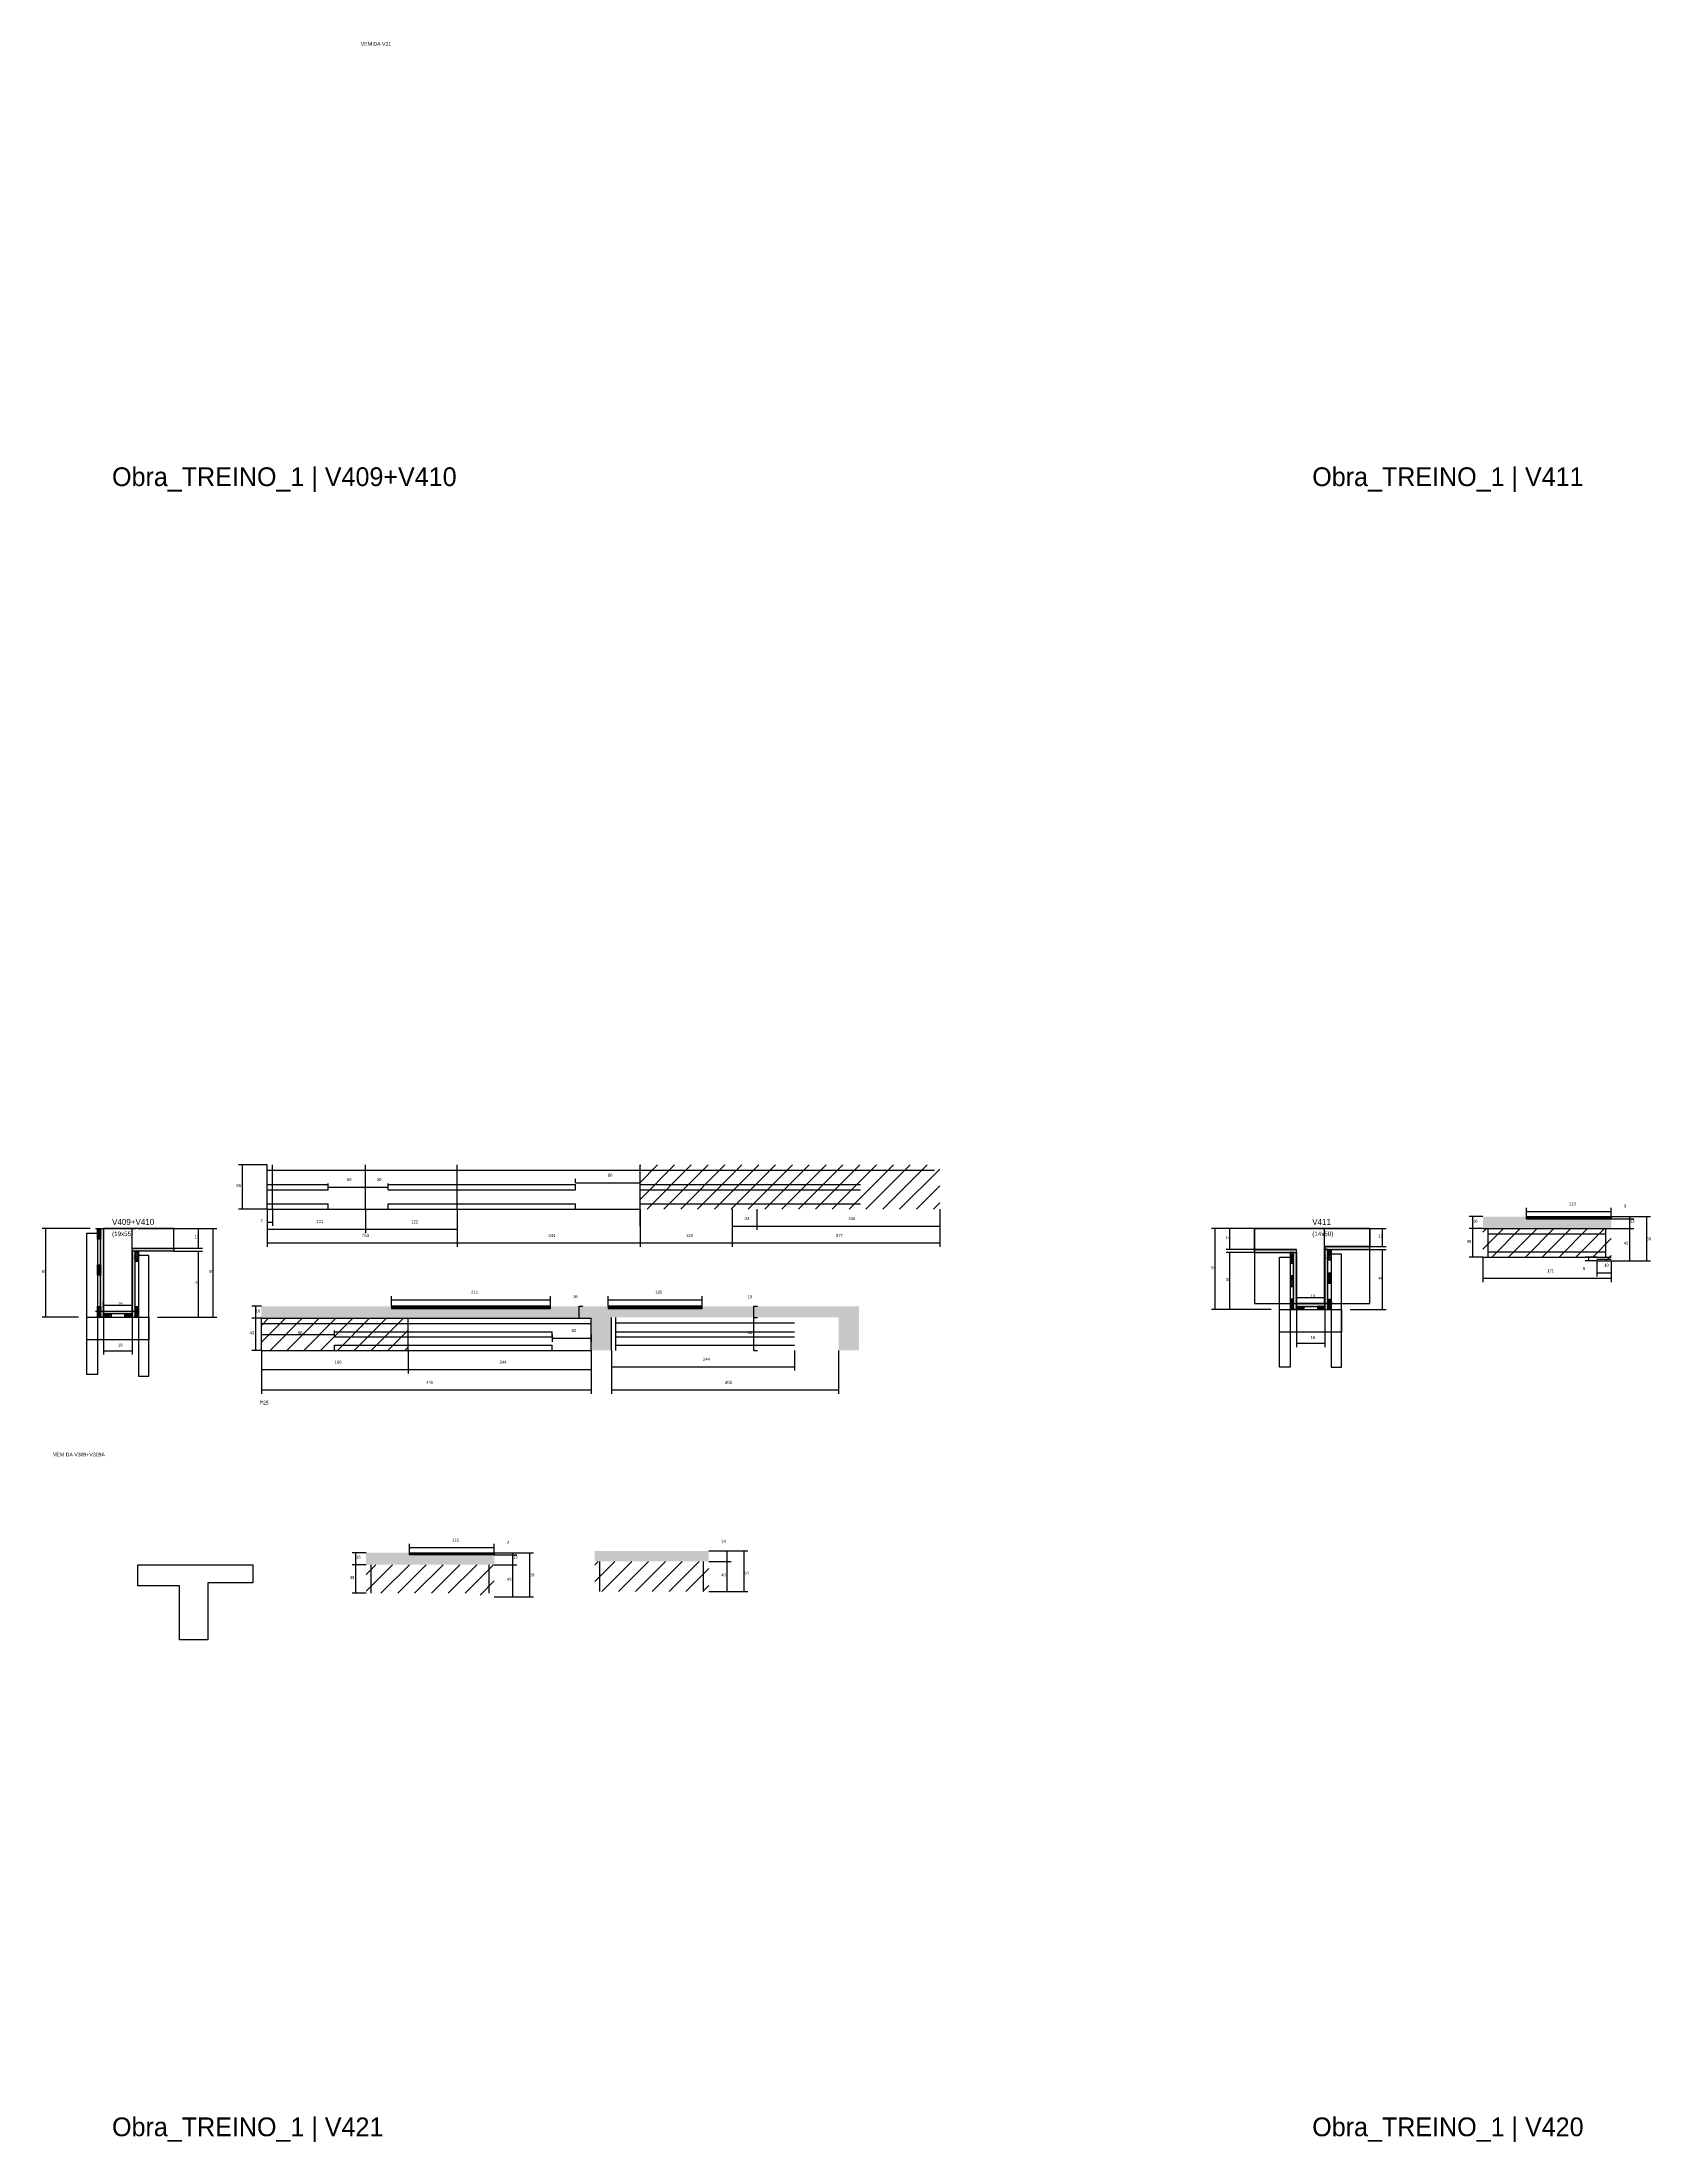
# Model space of a CAD drawing. Header units: metres. Extents: x -2848 to 21926, y -45195 to 1016.
# Drawn here: x 14307 to 16452, y -7818 to -5018 of the extents above; entities that cross this region are included whole.
import ezdxf

# ---------------------------------------------------------------- set-up
doc = ezdxf.new("R2010")
doc.units = ezdxf.units.M
for name, color, linetype in [('CONCRETO', 251, 'Continuous'), ('COTA', 241, 'Continuous'), ('Cota Seção (2x)', 4, 'Continuous'), ('Hachura', 253, 'Continuous'), ('LABEL_ID', 3, 'Continuous'), ('Madeira', 126, 'Continuous'), ('NOMENCLATURA', 7, 'Continuous'), ('Painéis', 200, 'Continuous'), ('REAPROVEITAMENTO', 251, 'Continuous'), ('SARR_2.2x7', 40, 'Continuous'), ('SARR_3.5x7', 81, 'Continuous'), ('SARR_EDITAR', 141, 'Continuous'), ('Texto Seção', 7, 'Continuous')]:
    doc.layers.add(name, color=color, linetype=linetype)

msp = doc.modelspace()

# ---------------------------------------------------------------- hatches: boundary and pattern name
at = {"layer": 'COTA'}
h = msp.add_hatch(dxfattribs=at)
h.set_pattern_fill('AR-CONC', scale=0.03)
h.paths.add_polyline_path([(16398.6, -6587), (16285.6, -6587), (16285.6, -6587), (16285.6, -6584), (16285.6, -6584), (16227.6, -6584), (16227.6, -6584), (16227.6, -6600), (16227.6, -6600), (16398.6, -6600), (16398.6, -6600), (16398.6, -6587)])
h = msp.add_hatch(dxfattribs=at)
h.set_pattern_fill('AR-CONC', scale=0.03)
h.paths.add_polyline_path([(15395.6, -6710.4), (15395.6, -6710.4), (15395.6, -6710.4), (15395.6, -6703.4), (15395.6, -6703.4), (15186.6, -6703.4), (15186.6, -6703.4), (15186.6, -6706.4), (15186.6, -6706.4), (15061.6, -6706.4), (15061.6, -6706.4), (15061.6, -6703.4), (15061.6, -6703.4), (14984.6, -6703.4), (14984.6, -6703.4), (14984.6, -6706.4), (14984.6, -6706.4), (14772.6, -6706.4), (14772.6, -6706.4), (14772.6, -6703.4), (14772.6, -6703.4), (14599.1, -6703.4), (14599.1, -6703.4), (14599.1, -6719.4), (14599.1, -6719.4), (14986.6, -6719.4), (14986.6, -6719.4), (15038.6, -6719.4), (15038.6, -6719.4), (15038.6, -6762.4), (15038.6, -6762.4), (15065.6, -6762.4), (15065.6, -6762.4), (15065.6, -6718.4), (15065.6, -6718.4), (15368.6, -6718.4), (15368.6, -6718.4), (15368.6, -6762.4), (15368.6, -6762.4), (15395.6, -6762.4), (15395.6, -6762.4), (15395.6, -6710.4)])
h = msp.add_hatch(dxfattribs=at)
h.set_pattern_fill('AR-CONC', scale=0.03)
h.paths.add_polyline_path([(15016.5, -6750.2), (15037.3, -6734.8), (15037.3, -6734.8), (15016.5, -6750.2)])
h = msp.add_hatch(dxfattribs=at)
h.set_pattern_fill('AR-CONC', scale=0.03)
h.paths.add_polyline_path([(14909.6, -7035), (14796.6, -7035), (14796.6, -7035), (14796.6, -7032), (14796.6, -7032), (14738.6, -7032), (14738.6, -7032), (14738.6, -7048), (14738.6, -7048), (14909.6, -7048), (14909.6, -7048), (14909.6, -7035)])
h = msp.add_hatch(dxfattribs=at)
h.set_pattern_fill('AR-CONC', scale=0.03)
h.paths.add_polyline_path([(15195.4, -7029.6), (15043.4, -7029.6), (15043.4, -7029.6), (15043.4, -7043.6), (15043.4, -7043.6), (15195.4, -7043.6), (15195.4, -7043.6), (15195.4, -7029.6)])
at = {"layer": 'Hachura'}
h = msp.add_hatch(dxfattribs=at)
h.set_pattern_fill('ANSI31', scale=0.5)
h.paths.add_polyline_path([(14384.8, -6614), (14380.4, -6614), (14380.4, -6614), (14380.4, -6600), (14380.4, -6600), (14384.8, -6600), (14384.8, -6600), (14384.8, -6614)])
h = msp.add_hatch(color=8, dxfattribs=at)
h.dxf.hatch_style = 1
h.paths.add_polyline_path([(14384.8, -6600), (14388.8, -6600), (14388.8, -6600), (14388.8, -6718), (14388.8, -6718), (14384.8, -6718), (14384.8, -6718), (14384.8, -6600)])
h = msp.add_hatch(color=8, dxfattribs=at)
h.dxf.hatch_style = 1
h.paths.add_polyline_path([(14426.8, -6630), (14426.8, -6626), (14426.8, -6626), (14482.4, -6626), (14482.4, -6626), (14482.4, -6630), (14482.4, -6630), (14426.8, -6630)])
h = msp.add_hatch(color=8, dxfattribs=at)
h.dxf.hatch_style = 1
h.paths.add_polyline_path([(14426.8, -6630), (14430.8, -6630), (14430.8, -6630), (14430.8, -6718), (14430.8, -6718), (14426.8, -6718), (14426.8, -6718), (14426.8, -6630)])
h = msp.add_hatch(dxfattribs=at)
h.set_pattern_fill('ANSI31', scale=0.5)
h.paths.add_polyline_path([(14435.2, -6644), (14430.8, -6644), (14430.8, -6644), (14430.8, -6630), (14430.8, -6630), (14435.2, -6630), (14435.2, -6630), (14435.2, -6644)])
h = msp.add_hatch(color=8, dxfattribs=at)
h.dxf.hatch_style = 1
h.paths.add_polyline_path([(15978.8, -6632), (15978.8, -6628), (15978.8, -6628), (15923.2, -6628), (15923.2, -6628), (15923.2, -6632), (15923.2, -6632), (15978.8, -6632)])
h = msp.add_hatch(dxfattribs=at)
h.set_pattern_fill('ANSI31', scale=0.5)
h.paths.add_polyline_path([(15970.4, -6646), (15974.8, -6646), (15974.8, -6646), (15974.8, -6632), (15974.8, -6632), (15970.4, -6632), (15970.4, -6632), (15970.4, -6646)])
h = msp.add_hatch(color=8, dxfattribs=at)
h.dxf.hatch_style = 1
h.paths.add_polyline_path([(15974.8, -6630), (15978.8, -6630), (15978.8, -6630), (15978.8, -6708), (15978.8, -6708), (15974.8, -6708), (15974.8, -6708), (15974.8, -6630)])
h = msp.add_hatch(color=8, dxfattribs=at)
h.dxf.hatch_style = 1
h.paths.add_polyline_path([(16076.8, -6628), (16076.8, -6624), (16076.8, -6624), (16016.8, -6624), (16016.8, -6624), (16016.8, -6628), (16016.8, -6628), (16076.8, -6628)])
h = msp.add_hatch(color=8, dxfattribs=at)
h.dxf.hatch_style = 1
h.paths.add_polyline_path([(16020.8, -6628), (16016.8, -6628), (16016.8, -6628), (16016.8, -6708), (16016.8, -6708), (16020.8, -6708), (16020.8, -6708), (16020.8, -6628)])
h = msp.add_hatch(dxfattribs=at)
h.set_pattern_fill('ANSI31', scale=0.5)
h.paths.add_polyline_path([(16025.2, -6642), (16020.8, -6642), (16020.8, -6642), (16020.8, -6628), (16020.8, -6628), (16025.2, -6628), (16025.2, -6628), (16025.2, -6642)])
h = msp.add_hatch(dxfattribs=at)
h.set_pattern_fill('ANSI31', scale=0.5)
h.paths.add_polyline_path([(14384.8, -6662.1), (14380.4, -6662.1), (14380.4, -6662.1), (14380.4, -6648.1), (14380.4, -6648.1), (14384.8, -6648.1), (14384.8, -6648.1), (14384.8, -6662.1)])
h = msp.add_hatch(dxfattribs=at)
h.set_pattern_fill('ANSI31', scale=0.5)
h.paths.add_polyline_path([(15970.4, -6677), (15974.8, -6677), (15974.8, -6677), (15974.8, -6663), (15974.8, -6663), (15970.4, -6663), (15970.4, -6663), (15970.4, -6677)])
h = msp.add_hatch(dxfattribs=at)
h.set_pattern_fill('ANSI31', scale=0.5)
h.paths.add_polyline_path([(16025.2, -6673), (16020.8, -6673), (16020.8, -6673), (16020.8, -6659), (16020.8, -6659), (16025.2, -6659), (16025.2, -6659), (16025.2, -6673)])
h = msp.add_hatch(dxfattribs=at)
h.set_pattern_fill('ANSI31', scale=0.5)
h.paths.add_polyline_path([(14384.8, -6718), (14380.4, -6718), (14380.4, -6718), (14380.4, -6704), (14380.4, -6704), (14384.8, -6704), (14384.8, -6704), (14384.8, -6718)])
h = msp.add_hatch(color=8, dxfattribs=at)
h.dxf.hatch_style = 1
h.paths.add_polyline_path([(14388.8, -6713.6), (14388.8, -6710), (14388.8, -6710), (14426.8, -6710), (14426.8, -6710), (14426.8, -6713.6), (14426.8, -6713.6), (14388.8, -6713.6)])
h = msp.add_hatch(dxfattribs=at)
h.set_pattern_fill('ANSI31', scale=0.5)
h.paths.add_polyline_path([(14388.8, -6718), (14388.8, -6713.6), (14388.8, -6713.6), (14398.8, -6713.6), (14398.8, -6713.6), (14398.8, -6718), (14398.8, -6718), (14388.8, -6718)])
h = msp.add_hatch(dxfattribs=at)
h.set_pattern_fill('ANSI31', scale=0.5)
h.paths.add_polyline_path([(14426.8, -6718), (14426.8, -6713.6), (14426.8, -6713.6), (14416.8, -6713.6), (14416.8, -6713.6), (14416.8, -6718), (14416.8, -6718), (14426.8, -6718)])
h = msp.add_hatch(dxfattribs=at)
h.set_pattern_fill('ANSI31', scale=0.5)
h.paths.add_polyline_path([(14435.2, -6718), (14430.8, -6718), (14430.8, -6718), (14430.8, -6704), (14430.8, -6704), (14435.2, -6704), (14435.2, -6704), (14435.2, -6718)])
h = msp.add_hatch(dxfattribs=at)
h.set_pattern_fill('ANSI31', scale=0.5)
h.paths.add_polyline_path([(15970.4, -6708), (15974.8, -6708), (15974.8, -6708), (15974.8, -6694), (15974.8, -6694), (15970.4, -6694), (15970.4, -6694), (15970.4, -6708)])
h = msp.add_hatch(color=8, dxfattribs=at)
h.dxf.hatch_style = 1
h.paths.add_polyline_path([(16016.8, -6703.6), (16016.8, -6700), (16016.8, -6700), (15978.8, -6700), (15978.8, -6700), (15978.8, -6703.6), (15978.8, -6703.6), (16016.8, -6703.6)])
h = msp.add_hatch(dxfattribs=at)
h.set_pattern_fill('ANSI31', scale=0.5)
h.paths.add_polyline_path([(15978.8, -6708), (15978.8, -6703.6), (15978.8, -6703.6), (15988.8, -6703.6), (15988.8, -6703.6), (15988.8, -6708), (15988.8, -6708), (15978.8, -6708)])
h = msp.add_hatch(dxfattribs=at)
h.set_pattern_fill('ANSI31', scale=0.5)
h.paths.add_polyline_path([(16016.8, -6708), (16016.8, -6703.6), (16016.8, -6703.6), (16006.8, -6703.6), (16006.8, -6703.6), (16006.8, -6708), (16006.8, -6708), (16016.8, -6708)])
h = msp.add_hatch(dxfattribs=at)
h.set_pattern_fill('ANSI31', scale=0.5)
h.paths.add_polyline_path([(16025.2, -6708), (16020.8, -6708), (16020.8, -6708), (16020.8, -6694), (16020.8, -6694), (16025.2, -6694), (16025.2, -6694), (16025.2, -6708)])
at = {"layer": 'REAPROVEITAMENTO'}
h = msp.add_hatch(dxfattribs=at)
h.set_pattern_fill('ANSI31', scale=5)
h.paths.add_polyline_path([(15103.9, -6515.1), (15103.9, -6574.1), (15103.9, -6574.1), (15503.6, -6574.1), (15503.6, -6574.1), (15503.6, -6515.1), (15503.6, -6515.1), (15103.9, -6515.1)])
h = msp.add_hatch(dxfattribs=at)
h.set_pattern_fill('ANSI31', scale=5)
h.paths.add_polyline_path([(16227.6, -6638), (16379.6, -6638), (16379.6, -6638), (16379.6, -6643), (16379.6, -6643), (16398.6, -6643), (16398.6, -6643), (16398.6, -6600), (16398.6, -6600), (16227.6, -6600), (16227.6, -6600), (16227.6, -6638)])
h = msp.add_hatch(dxfattribs=at)
h.set_pattern_fill('ANSI31', scale=5)
h.paths.add_polyline_path([(14794.6, -6762.4), (14794.6, -6719.4), (14794.6, -6719.4), (14599.1, -6719.4), (14599.1, -6719.4), (14599.1, -6762.4), (14599.1, -6762.4), (14794.6, -6762.4)])
h = msp.add_hatch(dxfattribs=at)
h.set_pattern_fill('ANSI31', scale=5)
h.paths.add_polyline_path([(14738.6, -7086), (14890.6, -7086), (14890.6, -7086), (14890.6, -7091), (14890.6, -7091), (14909.6, -7091), (14909.6, -7091), (14909.6, -7048), (14909.6, -7048), (14738.6, -7048), (14738.6, -7048), (14738.6, -7086)])
h = msp.add_hatch(dxfattribs=at)
h.set_pattern_fill('ANSI31', scale=5)
h.paths.add_polyline_path([(15195.4, -7083.6), (15195.4, -7043.6), (15195.4, -7043.6), (15043.4, -7043.6), (15043.4, -7043.6), (15043.4, -7083.6), (15043.4, -7083.6), (15195.4, -7083.6)])

# ---------------------------------------------------------------- linework, layer by layer
at = {"layer": 'CONCRETO'}
for points in [[(14482.4, -6626), (14482.4, -6600), (14426.8, -6600), (14426.8, -6600), (14388.8, -6600), (14388.8, -6710), (14426.8, -6710), (14426.8, -6626)], [(15923.2, -6628), (15923.2, -6600), (16076.8, -6600), (16076.8, -6624), (16016.8, -6624), (16016.8, -6700), (15978.8, -6700), (15978.8, -6628)], [(15923.2, -6700), (16076.8, -6700), (16076.8, -6600), (15923.2, -6600)], [(14434.2, -7076), (14434.2, -7048), (14587.8, -7048), (14587.8, -7072), (14527.8, -7072), (14527.8, -7148), (14489.8, -7148), (14489.8, -7076)]]:
    msp.add_lwpolyline(points, close=True, dxfattribs=at)
at = {"layer": 'COTA'}
for p, q in [((14606.9, -6515.1), (14568.7, -6515.1)), ((14573.7, -6574.1), (14573.7, -6515.1)), ((14687.9, -6544.6), (14687.9, -6539.6)), ((14687.9, -6544.6), (14737.9, -6544.6)), ((14737.9, -6544.6), (14737.9, -6539.6)), ((14737.9, -6544.6), (14737.9, -6539.6)), ((14737.9, -6544.6), (14767.9, -6544.6)), ((14767.9, -6544.6), (14767.9, -6539.6)), ((15017.9, -6538.7), (15017.9, -6533.7)), ((15017.9, -6538.7), (15103.9, -6538.7)), ((15103.9, -6538.7), (15103.9, -6533.7)), ((14606.9, -6574.1), (14568.7, -6574.1)), ((14606.9, -6574.1), (14606.9, -6605.7)), ((14606.9, -6574.1), (14606.9, -6624.1)), ((14606.9, -6574.1), (14606.9, -6596.4)), ((14613.9, -6574.1), (14613.9, -6596.4)), ((14737.9, -6574.1), (14737.9, -6605.7)), ((14737.9, -6574.1), (14737.9, -6605.7)), ((14859.9, -6574.1), (14859.9, -6605.7)), ((14859.9, -6574.1), (14859.9, -6624.1)), ((14859.9, -6574.1), (14859.9, -6624.1)), ((15103.9, -6574.1), (15103.9, -6624.1)), ((15226.6, -6574.1), (15226.6, -6624.1)), ((15226.6, -6574.1), (15226.6, -6601.5)), ((15226.6, -6574.1), (15226.6, -6624.1)), ((15259.6, -6574.1), (15259.6, -6601.5)), ((15259.6, -6574.1), (15259.6, -6601.5)), ((15503.6, -6574.1), (15503.6, -6624.1)), ((15503.6, -6574.1), (15503.6, -6601.5)), ((16285.6, -6584), (16285.6, -6572.3)), ((16285.6, -6577.3), (16398.6, -6577.3)), ((16398.6, -6584), (16398.6, -6572.3)), ((14370.8, -6600), (14306.9, -6600)), ((14311.9, -6718), (14311.9, -6600)), ((14434.8, -6600), (14539.7, -6600)), ((14482.4, -6600), (14520.4, -6600)), ((14515.4, -6626), (14515.4, -6600)), ((14534.7, -6718), (14534.7, -6600)), ((14606.9, -6591.4), (14613.9, -6591.4)), ((14606.9, -6600.7), (14737.9, -6600.7)), ((14737.9, -6600.7), (14859.9, -6600.7)), ((15103.9, -6596.6), (15103.9, -6624.1)), ((15226.6, -6596.5), (15259.6, -6596.5)), ((15259.6, -6596.5), (15503.6, -6596.5)), ((15923.2, -6600), (15865.8, -6600)), ((15870.8, -6708), (15870.8, -6600)), ((15923.2, -6600), (15885.1, -6600)), ((15890.1, -6628), (15890.1, -6600)), ((16076.8, -6600), (16098.6, -6600)), ((16093.6, -6624), (16093.6, -6600)), ((16227.6, -6584), (16209.2, -6584)), ((16227.6, -6600), (16209.2, -6600)), ((16227.6, -6600), (16209.2, -6600)), ((16214.2, -6600), (16214.2, -6584)), ((16214.2, -6638), (16214.2, -6600)), ((16398.6, -6584), (16450.9, -6584)), ((16398.6, -6584), (16428.5, -6584)), ((16398.6, -6587), (16428.5, -6587)), ((16398.6, -6587), (16428.5, -6587)), ((16398.6, -6600), (16428.5, -6600)), ((16398.6, -6600), (16428.5, -6600)), ((16423.5, -6587), (16423.5, -6584)), ((16423.5, -6600), (16423.5, -6587)), ((16423.5, -6643), (16423.5, -6600)), ((16445.9, -6643), (16445.9, -6584)), ((14482.4, -6626), (14520.4, -6626)), ((14482.4, -6630), (14520.4, -6630)), ((14515.4, -6718), (14515.4, -6630)), ((14606.9, -6619.1), (14859.9, -6619.1)), ((14859.9, -6619.1), (15103.9, -6619.1)), ((15103.9, -6619.1), (15226.6, -6619.1)), ((15226.6, -6619.1), (15503.6, -6619.1)), ((15923.2, -6628), (15885.1, -6628)), ((15923.2, -6632), (15885.1, -6632)), ((15890.1, -6708), (15890.1, -6632)), ((16076.8, -6624), (16098.6, -6624)), ((16076.8, -6628), (16098.6, -6628)), ((16093.6, -6708), (16093.6, -6628)), ((16227.6, -6638), (16209.2, -6638)), ((16227.6, -6638), (16227.6, -6671.2)), ((16379.6, -6638), (16363.9, -6638)), ((16379.6, -6643), (16363.9, -6643)), ((16368.9, -6643), (16368.9, -6638)), ((16379.6, -6643), (16379.6, -6663.7)), ((16379.6, -6658.7), (16398.6, -6658.7)), ((16398.6, -6643), (16398.6, -6671.2)), ((16398.6, -6643), (16428.5, -6643)), ((16398.6, -6643), (16450.9, -6643)), ((16398.6, -6643), (16398.6, -6663.7)), ((14772.6, -6703.4), (14772.6, -6689.8)), ((14984.6, -6703.4), (14984.6, -6689.8)), ((15061.6, -6703.4), (15061.6, -6689.8)), ((15186.6, -6703.4), (15186.6, -6689.8)), ((16227.6, -6666.2), (16398.6, -6666.2)), ((14355.2, -6718), (14306.9, -6718)), ((14388.8, -6718), (14388.8, -6767.8)), ((14426.8, -6718), (14426.8, -6767.8)), ((14460.4, -6718), (14539.7, -6718)), ((14460.4, -6718), (14520.4, -6718)), ((14599.1, -6703.4), (14586.5, -6703.4)), ((14599.1, -6719.4), (14586.5, -6719.4)), ((14599.1, -6719.4), (14586.5, -6719.4)), ((14591.5, -6719.4), (14591.5, -6703.4)), ((14591.5, -6762.4), (14591.5, -6719.4)), ((14772.6, -6694.8), (14984.6, -6694.8)), ((15022.5, -6719.4), (15022.5, -6703.4)), ((15022.5, -6703.4), (15027.5, -6703.4)), ((15022.5, -6719.4), (15027.5, -6719.4)), ((15061.6, -6694.8), (15186.6, -6694.8)), ((15255.5, -6718.4), (15255.5, -6703.4)), ((15255.5, -6703.4), (15260.5, -6703.4)), ((15255.5, -6718.4), (15260.5, -6718.4)), ((15255.5, -6762.4), (15255.5, -6718.4)), ((15255.5, -6718.4), (15260.5, -6718.4)), ((15945.2, -6708), (15865.8, -6708)), ((15945.2, -6708), (15885.1, -6708)), ((15978.8, -6708), (15978.8, -6757.8)), ((16016.8, -6708), (16016.8, -6757.8)), ((16050.4, -6708), (16098.6, -6708)), ((14599.1, -6742), (14599.1, -6735.9)), ((14599.1, -6740.9), (14696.6, -6740.9)), ((14696.6, -6742), (14696.6, -6735.9)), ((14986.6, -6740.9), (14986.6, -6750.8)), ((14986.6, -6745.8), (15038.6, -6745.8)), ((15038.6, -6740.9), (15038.6, -6750.8)), ((14388.8, -6762.8), (14426.8, -6762.8)), ((14599.1, -6762.4), (14586.5, -6762.4)), ((14599.1, -6762.4), (14599.1, -6793)), ((14599.1, -6762.4), (14599.1, -6820.1)), ((14794.6, -6762.4), (14794.6, -6793)), ((14794.6, -6762.4), (14794.6, -6793)), ((15038.6, -6762.4), (15038.6, -6793)), ((15038.6, -6762.4), (15038.6, -6820.1)), ((15065.6, -6762.4), (15065.6, -6789.3)), ((15065.6, -6762.4), (15065.6, -6820.1)), ((15255.5, -6762.4), (15260.5, -6762.4)), ((15309.6, -6762.4), (15309.6, -6789.3)), ((15368.6, -6762.4), (15368.6, -6820.1)), ((15978.8, -6752.8), (16016.8, -6752.8)), ((14599.1, -6788), (14794.6, -6788)), ((14794.6, -6788), (15038.6, -6788)), ((15065.6, -6784.3), (15309.6, -6784.3)), ((14599.1, -6815.1), (15038.6, -6815.1)), ((15065.6, -6815.1), (15368.6, -6815.1)), ((14796.6, -7032), (14796.6, -7020.3)), ((14796.6, -7025.3), (14909.6, -7025.3)), ((14909.6, -7032), (14909.6, -7020.3)), ((14738.6, -7032), (14720.2, -7032)), ((14738.6, -7048), (14720.2, -7048)), ((14738.6, -7048), (14720.2, -7048)), ((14725.2, -7048), (14725.2, -7032)), ((14725.2, -7086), (14725.2, -7048)), ((14909.6, -7032), (14961.9, -7032)), ((14909.6, -7032), (14939.5, -7032)), ((14909.6, -7035), (14939.5, -7035)), ((14909.6, -7035), (14939.5, -7035)), ((14909.6, -7048), (14939.5, -7048)), ((14909.6, -7048), (14939.5, -7048)), ((14934.5, -7035), (14934.5, -7032)), ((14934.5, -7048), (14934.5, -7035)), ((14934.5, -7091), (14934.5, -7048)), ((14956.9, -7091), (14956.9, -7032)), ((15195.4, -7029.6), (15247.7, -7029.6)), ((15195.4, -7029.6), (15225.2, -7029.6)), ((15195.4, -7043.6), (15225.2, -7043.6)), ((15195.4, -7043.6), (15225.2, -7043.6)), ((15220.2, -7043.6), (15220.2, -7029.6)), ((15220.2, -7083.6), (15220.2, -7043.6)), ((15242.7, -7083.6), (15242.7, -7029.6)), ((14738.6, -7086), (14720.2, -7086)), ((14909.6, -7091), (14939.5, -7091)), ((14909.6, -7091), (14961.9, -7091)), ((15195.4, -7083.6), (15225.2, -7083.6)), ((15195.4, -7083.6), (15247.7, -7083.6))]:
    msp.add_line(p, q, dxfattribs=at)
at = {"layer": 'Cota Seção (2x)'}
for p, q in [((14377.8, -6600), (14431.8, -6600)), ((14426.8, -6710), (14426.8, -6600)), ((16027.8, -6600), (16011.3, -6600)), ((16016.3, -6700), (16016.3, -6600)), ((15978.8, -6708), (15978.8, -6687)), ((16016.8, -6708), (16016.8, -6687)), ((14377.8, -6710), (14431.8, -6710)), ((14388.8, -6718), (14388.8, -6697)), ((14388.8, -6702), (14426.8, -6702)), ((14426.8, -6718), (14426.8, -6697)), ((15978.8, -6692), (16016.8, -6692)), ((16027.8, -6700), (16011.3, -6700))]:
    msp.add_line(p, q, dxfattribs=at)
at = {"layer": 'Madeira'}
for points in [[(14384.8, -6614), (14380.4, -6614), (14380.4, -6600), (14384.8, -6600)], [(14435.2, -6644), (14430.8, -6644), (14430.8, -6630), (14435.2, -6630)], [(15970.4, -6646), (15974.8, -6646), (15974.8, -6632), (15970.4, -6632)], [(16025.2, -6642), (16020.8, -6642), (16020.8, -6628), (16025.2, -6628)], [(14384.8, -6662.1), (14380.4, -6662.1), (14380.4, -6648.1), (14384.8, -6648.1)], [(15970.4, -6677), (15974.8, -6677), (15974.8, -6663), (15970.4, -6663)], [(16025.2, -6673), (16020.8, -6673), (16020.8, -6659), (16025.2, -6659)], [(14384.8, -6718), (14380.4, -6718), (14380.4, -6704), (14384.8, -6704)], [(14388.8, -6718), (14388.8, -6713.6), (14398.8, -6713.6), (14398.8, -6718)], [(14426.8, -6718), (14426.8, -6713.6), (14416.8, -6713.6), (14416.8, -6718)], [(14435.2, -6718), (14430.8, -6718), (14430.8, -6704), (14435.2, -6704)], [(15970.4, -6708), (15974.8, -6708), (15974.8, -6694), (15970.4, -6694)], [(15978.8, -6708), (15978.8, -6703.6), (15988.8, -6703.6), (15988.8, -6708)], [(16016.8, -6708), (16016.8, -6703.6), (16006.8, -6703.6), (16006.8, -6708)], [(16025.2, -6708), (16020.8, -6708), (16020.8, -6694), (16025.2, -6694)]]:
    msp.add_lwpolyline(points, close=True, dxfattribs=at)
at = {"layer": 'Painéis'}
for p, q in [((14606.9, -6574.1), (14606.9, -6515.1)), ((14737.9, -6574.1), (14737.9, -6515.1)), ((14859.9, -6574.1), (14859.9, -6515.1)), ((15103.9, -6596.6), (15103.9, -6515.1)), ((14606.9, -6574.1), (15103.9, -6574.1)), ((16227.6, -6600), (16398.6, -6600)), ((16285.6, -6584), (16398.6, -6584)), ((16285.6, -6587), (16398.6, -6587)), ((14426.8, -6626), (14482.4, -6626)), ((15923.2, -6628), (15978.8, -6628)), ((15923.2, -6632), (15923.2, -6628)), ((15978.8, -6632), (15978.8, -6628)), ((15978.8, -6708), (15978.8, -6632)), ((16016.8, -6624), (16076.8, -6624)), ((16016.8, -6628), (16016.8, -6624)), ((16016.8, -6708), (16016.8, -6628)), ((16076.8, -6628), (16076.8, -6624)), ((16227.6, -6638), (16379.6, -6638)), ((16379.6, -6643), (16398.6, -6643)), ((14388.8, -6710), (14426.8, -6710)), ((14599.1, -6719.4), (14986.6, -6719.4)), ((14599.1, -6762.4), (14599.1, -6719.4)), ((14772.6, -6703.4), (14984.6, -6703.4)), ((14772.6, -6706.4), (14984.6, -6706.4)), ((14794.6, -6762.4), (14794.6, -6719.4)), ((14986.6, -6719.4), (15038.6, -6719.4)), ((15038.6, -6762.4), (15038.6, -6719.4)), ((15061.6, -6703.4), (15186.6, -6703.4)), ((15061.6, -6706.4), (15186.6, -6706.4)), ((15065.6, -6762.4), (15065.6, -6718.4)), ((14599.1, -6762.4), (15038.6, -6762.4))]:
    msp.add_line(p, q, dxfattribs=at)
for points in [[(14384.8, -6600), (14388.8, -6600), (14388.8, -6718), (14384.8, -6718)], [(16285.6, -6584), (16398.6, -6584), (16398.6, -6587), (16285.6, -6587)], [(14426.8, -6630), (14426.8, -6626), (14482.4, -6626), (14482.4, -6630)], [(14430.8, -6630), (14426.8, -6630), (14426.8, -6718), (14430.8, -6718)], [(15978.8, -6632), (15978.8, -6628), (15923.2, -6628), (15923.2, -6632)], [(15974.8, -6632), (15978.8, -6632), (15978.8, -6708), (15974.8, -6708)], [(16076.8, -6628), (16076.8, -6624), (16016.8, -6624), (16016.8, -6628)], [(16020.8, -6628), (16016.8, -6628), (16016.8, -6708), (16020.8, -6708)], [(14388.8, -6713.6), (14388.8, -6710), (14426.8, -6710), (14426.8, -6713.6)], [(14984.6, -6703.4), (14772.6, -6703.4), (14772.6, -6706.4), (14984.6, -6706.4)], [(15186.6, -6703.4), (15061.6, -6703.4), (15061.6, -6706.4), (15186.6, -6706.4)], [(16016.8, -6703.6), (16016.8, -6700), (15978.8, -6700), (15978.8, -6703.6)], [(14796.6, -7032), (14909.6, -7032), (14909.6, -7035), (14796.6, -7035)]]:
    msp.add_lwpolyline(points, close=True, dxfattribs=at)
at = {"layer": 'SARR_2.2x7'}
for p, q in [((14606.9, -6522.1), (14859.9, -6522.1)), ((14613.9, -6574.1), (14613.9, -6515.1)), ((14859.9, -6522.1), (15226.6, -6522.1)), ((15226.6, -6522.1), (15496.6, -6522.1)), ((14606.9, -6541.1), (14687.9, -6541.1)), ((14606.9, -6548.1), (14687.9, -6548.1)), ((14687.9, -6548.1), (14687.9, -6541.1)), ((14767.9, -6541.1), (14859.9, -6541.1)), ((14767.9, -6548.1), (14767.9, -6541.1)), ((14767.9, -6548.1), (14859.9, -6548.1)), ((14859.9, -6541.1), (15017.9, -6541.1)), ((14859.9, -6548.1), (15017.9, -6548.1)), ((15017.9, -6548.1), (15017.9, -6541.1)), ((15103.9, -6541.1), (15226.6, -6541.1)), ((15103.9, -6548.1), (15103.9, -6541.1)), ((15103.9, -6548.1), (15226.6, -6548.1)), ((15226.6, -6541.1), (15397.6, -6541.1)), ((15226.6, -6548.1), (15397.6, -6548.1)), ((14606.9, -6567.1), (14687.9, -6567.1)), ((14687.9, -6574.1), (14687.9, -6567.1)), ((14767.9, -6567.1), (14859.9, -6567.1)), ((14767.9, -6574.1), (14767.9, -6567.1)), ((14859.9, -6567.1), (15017.9, -6567.1)), ((14859.9, -6574.1), (15017.9, -6574.1)), ((15017.9, -6574.1), (15017.9, -6567.1)), ((15103.9, -6567.1), (15226.6, -6567.1)), ((15103.9, -6574.1), (15103.9, -6567.1)), ((15226.6, -6567.1), (15397.6, -6567.1)), ((16234.6, -6638), (16234.6, -6600)), ((16234.6, -6607), (16391.6, -6607)), ((16391.6, -6638), (16391.6, -6600)), ((16234.6, -6631), (16391.6, -6631)), ((16234.6, -6638), (16391.6, -6638)), ((16391.6, -6638), (16398.6, -6638)), ((15071.6, -6762.4), (15071.6, -6718.4)), ((14599.1, -6726.4), (14794.6, -6726.4)), ((14696.6, -6744.4), (14696.6, -6737.4)), ((14696.6, -6737.4), (14794.6, -6737.4)), ((14696.6, -6744.4), (14794.6, -6744.4)), ((14794.6, -6726.4), (14986.6, -6726.4)), ((14794.6, -6737.4), (14986.6, -6737.4)), ((14794.6, -6744.4), (14986.6, -6744.4)), ((14986.6, -6726.4), (15038.6, -6726.4)), ((14986.6, -6744.4), (14986.6, -6737.4)), ((15071.6, -6725.4), (15309.6, -6725.4)), ((15071.6, -6737.4), (15309.6, -6737.4)), ((15071.6, -6744.4), (15309.6, -6744.4)), ((14696.6, -6762.4), (14696.6, -6755.4)), ((14696.6, -6755.4), (14794.6, -6755.4)), ((14794.6, -6755.4), (14986.6, -6755.4)), ((14986.6, -6762.4), (14986.6, -6755.4)), ((15071.6, -6755.4), (15309.6, -6755.4)), ((14745.6, -7086), (14745.6, -7048)), ((14902.6, -7086), (14902.6, -7048)), ((15050.4, -7083.6), (15050.4, -7043.6)), ((15188.4, -7083.6), (15188.4, -7043.6))]:
    msp.add_line(p, q, dxfattribs=at)
at = {"layer": 'SARR_3.5x7'}
for points in [[(14366.4, -6606), (14380.4, -6606), (14380.4, -6794.5), (14366.4, -6794.5)], [(16039.2, -6634), (16025.2, -6634), (16025.2, -6784.5), (16039.2, -6784.5)], [(14449.2, -6636), (14435.2, -6636), (14435.2, -6796.5), (14449.2, -6796.5)], [(15956.4, -6638), (15970.4, -6638), (15970.4, -6784.5), (15956.4, -6784.5)], [(14366.4, -6718), (14449.2, -6718), (14449.2, -6748.1), (14366.4, -6748.1)], [(15956.4, -6708), (16039.2, -6708), (16039.2, -6738.1), (15956.4, -6738.1)]]:
    msp.add_lwpolyline(points, close=True, dxfattribs=at)
at = {"layer": 'SARR_EDITAR'}
for p, q in [((16285.6, -6585.5), (16398.6, -6585.5)), ((16379.6, -6640.5), (16398.6, -6640.5)), ((14772.6, -6704.9), (14984.6, -6704.9)), ((15061.6, -6704.9), (15186.6, -6704.9)), ((14796.6, -7033.5), (14909.6, -7033.5))]:
    msp.add_line(p, q, dxfattribs=at)

# ---------------------------------------------------------------- texts
at = {"layer": 'COTA'}
for s, p in [('59', (14565.6, -6544.6)), ('50', (14712.9, -6536.5)), ('30', (14752.9, -6536.4)), ('86', (15060.9, -6530.6)), ('113', (16342.1, -6569.1)), ('3', (16415.3, -6571.8)), ('7', (14598, -6591.4)), ('131', (14672.4, -6592.5)), ('253', (14733.4, -6610.9)), ('122', (14798.9, -6592.7)), ('244', (14981.9, -6611)), ('123', (15165.2, -6611)), ('33', (15243.1, -6588.3)), ('277', (15365.1, -6611)), ('244', (15381.6, -6588.4)), ('16', (16214.2, -6592)), ('13', (16423.5, -6592)), ('13', (14509.9, -6613)), ('14', (15884.6, -6614)), ('12', (16088.1, -6612)), ('38', (16205.9, -6619)), ('43', (16415.3, -6621.5)), ('59', (16445.9, -6615.5)), ('59', (14306.4, -6659)), ('59', (14529.2, -6659)), ('54', (15865.3, -6654)), ('171', (16313.1, -6658.2)), ('5', (16360.8, -6655)), ('19', (16389.1, -6650.7)), ('44', (14509.9, -6674)), ('212', (14878.6, -6686.7)), ('16', (15014.4, -6692.4)), ('125', (15124.1, -6686.7)), ('15', (15247.4, -6692.7)), ('38', (15884.6, -6670)), ('40', (16088.1, -6668)), ('16', (14591.5, -6711.4)), ('43', (14583.3, -6740.9)), ('98', (14647.8, -6740.9)), ('52', (15012.6, -6737.7)), ('44', (15247.4, -6740.4)), ('19', (15997.8, -6747.3)), ('19', (14407.8, -6757.3)), ('244', (15187.6, -6776.2)), ('196', (14696.8, -6779.9)), ('440', (14818.8, -6806.9)), ('244', (14916.6, -6780)), ('303', (15217.1, -6806.9)), ('113', (14853.1, -7017.1)), ('3', (14926.3, -7019.8)), ('14', (15212.2, -7018.6)), ('16', (14725.2, -7040)), ('13', (14934.5, -7040)), ('38', (14716.9, -7067)), ('43', (14926.3, -7069.5)), ('59', (14956.9, -7063.5)), ('40', (15212.1, -7063.6)), ('54', (15242.7, -7061.1))]:
    msp.add_text(s, height=4, dxfattribs=at).set_placement(p)
at = {"layer": 'Cota Seção (2x)'}
for s, p in [('55', (14426.8, -6640)), ('50', (16016.3, -6640)), ('19', (15997.8, -6692)), ('19', (14407.8, -6702))]:
    msp.add_text(s, height=4, dxfattribs=at).set_placement(p)
at = {"layer": 'LABEL_ID'}
for s, p in [('Obra_TREINO_1 | V409+V410', (14400, -5610)), ('Obra_TREINO_1 | V411', (16000, -5610)), ('Obra_TREINO_1 | V421', (14400, -7810)), ('Obra_TREINO_1 | V420', (16000, -7810))]:
    msp.add_text(s, height=25, dxfattribs=at).set_placement(p)
at = {"layer": 'NOMENCLATURA'}
msp.add_text('P25', height=5, dxfattribs=at).set_placement((14596.5, -6834.5))
at = {"layer": 'Texto Seção'}
for s, height, p in [('VEM DA V31', 5, (14731.5, -5023)), ('V409+V410', 8, (14400, -6595)), ('(19x55)', 6, (14400, -6610)), ('V411', 8, (16000, -6595)), ('(14x50)', 6, (16000, -6610)), ('VEM DA V309+V309A', 5, (14321.2, -6903.7))]:
    msp.add_text(s, height=height, dxfattribs=at).set_placement(p)

doc.saveas('drawing.dxf')
